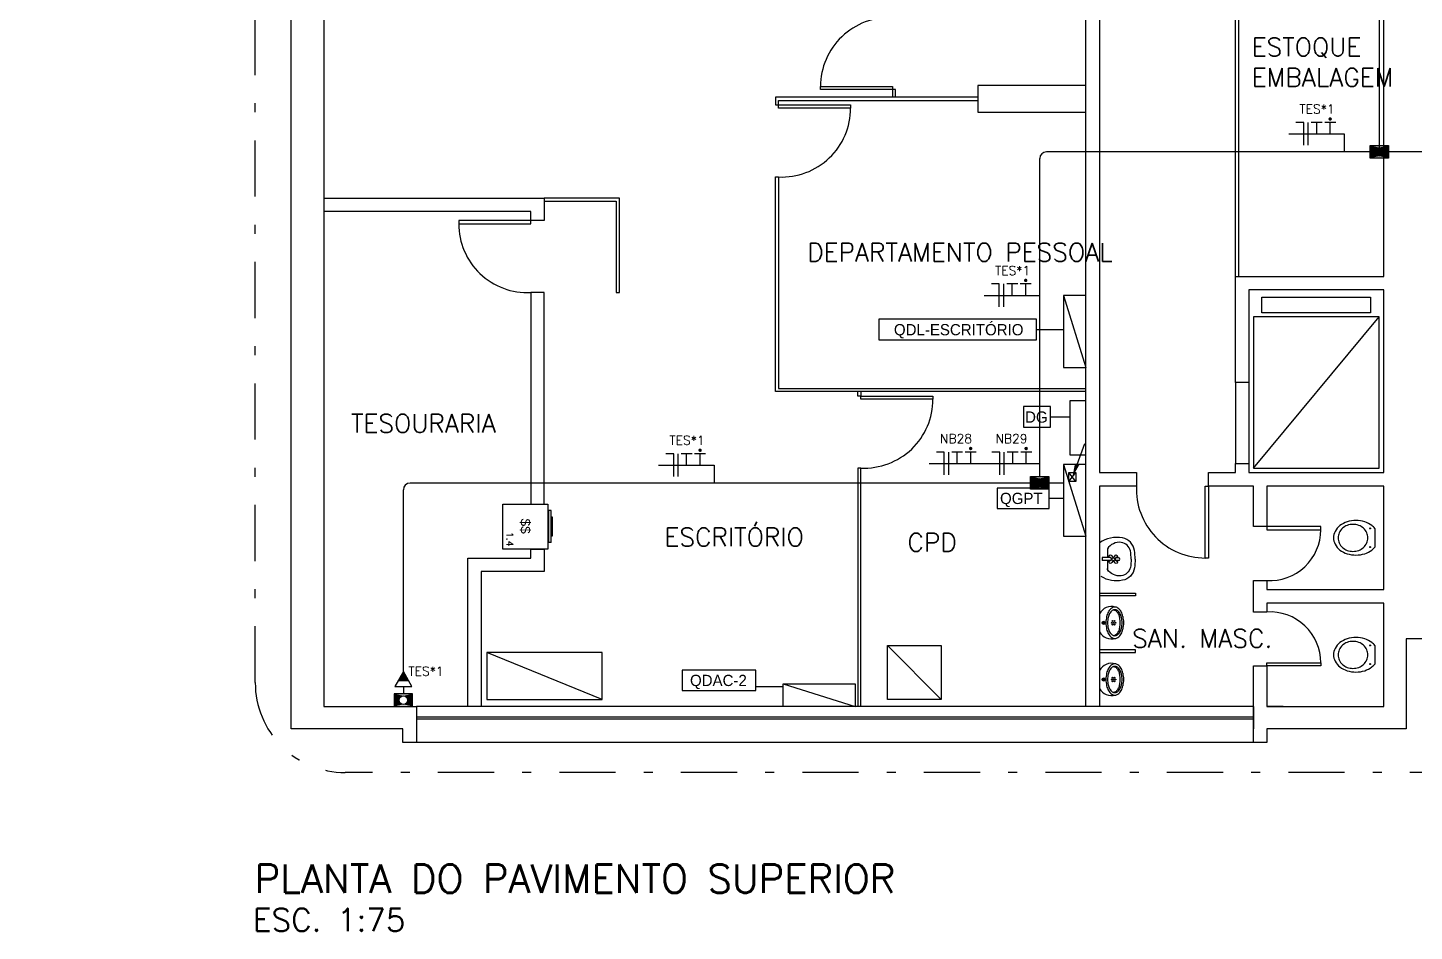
# Model space of a CAD drawing. Header units: metres. Extents: x -367 to 368, y -238 to 223.
# Drawn here: x 341.08 to 356.49, y 174.7 to 184.74 of the extents above; entities that cross this region are included whole.
import ezdxf
from ezdxf.enums import TextEntityAlignment as Align

# ---------------------------------------------------------------- set-up
doc = ezdxf.new("R2010")
doc.units = ezdxf.units.M
doc.linetypes.add('BUR_BASE_R00$0$LA_BUR_CORTECC_R00$0$DASHDOT2', pattern=[0.5, 0.25, -0.125, 0, -0.125])
doc.linetypes.add('DIVIDE', pattern=[31.75, 12.7, -6.35, 0, -6.35, 0, -6.35])
for name, color, linetype in [('ELE-ELÉTRICA', 160, 'Continuous'), ('ELE-INDICAÇÕES', 10, 'Continuous'), ('ELE-INSTALAÇÕES', 160, 'Continuous'), ('ELE-TOMADAS', 10, 'Continuous'), ('ELE-VARIADOS', 10, 'Continuous'), ('ELETRICA', 160, 'Continuous'), ('LA_BAU_BASES GERAIS_R00$0$ARQ-MOB', 8, 'Continuous'), ('LA_BAU_BASES GERAIS_R00$0$ARQ-TXT', 7, 'Continuous'), ('LA_BAU_BASES GERAIS_R00$0$base', 253, 'Continuous'), ('LA_BAU_BASES GERAIS_R00$0$QUADROS', 7, 'Continuous'), ('Texto', 20, 'Continuous')]:
    doc.layers.add(name, color=color, linetype=linetype)
doc.styles.add('LA_BAU_BASES GERAIS_R00$0$Arial', font='arial.ttf')
doc.styles.add('LA_BAU_BASES GERAIS_R00$0$LA_BAU_LAYOUT SUPERIOR_R01$0$Arial', font='arial.ttf')
doc.styles.add('LA_BAU_BASES GERAIS_R00$0$R40-75-RS', font='romans.shx', dxfattribs={"height": 0.075})
doc.styles.add('LA_BAU_BASES GERAIS_R00$0$R60-125-RS', font='romans.shx', dxfattribs={"height": 0.19})
doc.styles.add('LA_BAU_BASES GERAIS_R00$0$R80-100-RS', font='romans.shx', dxfattribs={"height": 0.203})
doc.styles.add('LA_BAU_BASES GERAIS_R00$0$Standard', font='txt')
doc.styles.get("Standard").update_dxf_attribs({"font": 'romans.shx'})

# ---------------------------------------------------------------- blocks, each defined once
blk = doc.blocks.new('*U62')
at = {"layer": 'LA_BAU_BASES GERAIS_R00$0$ARQ-MOB'}
for p, q in [((-0.178, 0.537), (-0.178, 0.511)), ((0.178, 0.537), (-0.178, 0.537)), ((0.178, 0.511), (-0.178, 0.511)), ((-0.106, 0.537), (-0.106, 0.55)), ((-0.106, 0.55), (0.109, 0.55)), ((-0.106, 0.5), (-0.106, 0.511)), ((0.109, 0.55), (0.109, 0.537)), ((0.109, 0.511), (0.109, 0.5)), ((0.178, 0.537), (0.178, 0.511))]:
    blk.add_line(p, q, dxfattribs=at)
blk.add_lwpolyline([(-0.25, 0.5), (0.25, 0.5), (0.25, 0), (-0.25, 0)], close=True, dxfattribs=at)
at = {"layer": 'LA_BAU_BASES GERAIS_R00$0$ARQ-MOB', "style": 'LA_BAU_BASES GERAIS_R00$0$Arial', "text_generation_flag": 6, "width": 1}
blk.add_text('$$', height=0.1089, rotation=180.0024, dxfattribs=at).set_placement((-0.004, 0.252), align=Align.MIDDLE)
at = {"layer": 'LA_BAU_BASES GERAIS_R00$0$ARQ-TXT', "color": 8, "style": 'LA_BAU_BASES GERAIS_R00$0$R40-75-RS'}
blk.add_text('1.4', height=0.075, rotation=360, dxfattribs=at).set_placement((0.06, 0.042))
blk = doc.blocks.new('LA_BAU_BASES GERAIS_R00$0$LA_BAU_ALVENARIA SUPERIOR_R01')
at = {"layer": 'LA_BAU_BASES GERAIS_R00$0$base', "linetype": 'Continuous'}
for p, q in [((254.7, 179.85), (256.1, 181.53)), ((254.5, 180.8), (254.5, 179.9)), ((254.65, 180.8), (254.65, 179.9)), ((254.301, 179.65), (254.201, 179.65)), ((247.464, 177.279), (246.184, 177.799)), ((250.633, 177.879), (251.233, 177.279)), ((254.7, 177.2), (245.4, 177.2)), ((254.7, 177.2), (254.7, 176.95)), ((255.03, 177.2), (254.85, 177.2)), ((254.7, 177.08), (245.4, 177.08)), ((254.7, 177.06), (245.4, 177.06)), ((254.7, 176.8), (245.4, 176.8))]:
    blk.add_line(p, q, dxfattribs=at)
at = {"layer": 'LA_BAU_BASES GERAIS_R00$0$base'}
for p, q in [((256.05, 179.179), (256.05, 178.971)), ((256.05, 179.179), (256.05, 178.971)), ((253.021, 178.854), (253.021, 178.822)), ((253.021, 178.854), (253.021, 178.822)), ((253.113, 178.854), (253.022, 178.854)), ((253.113, 178.854), (253.022, 178.854)), ((253.113, 178.822), (253.022, 178.822)), ((253.113, 178.822), (253.022, 178.822)), ((253.201, 178.822), (253.174, 178.822)), ((253.201, 178.822), (253.174, 178.822)), ((253.201, 178.852), (253.176, 178.852)), ((253.201, 178.852), (253.176, 178.852)), ((256.05, 177.879), (256.05, 177.671)), ((256.05, 177.879), (256.05, 177.671))]:
    blk.add_line(p, q, dxfattribs=at)
at = {"layer": 'LA_BAU_BASES GERAIS_R00$0$base', "linetype": 'Continuous'}
for points in [[(235.15, 200.25), (245.022, 200.25), (245.022, 199.86), (244.872, 199.86), (244.872, 200.03), (244.37, 200.03), (244.37, 199.08), (244.872, 199.08), (244.872, 199.259), (245.022, 199.259), (245.022, 198.93), (244.37, 198.93), (244.37, 189.185), (248.37, 189.185), (248.37, 189.035), (244.37, 189.035), (244.37, 177.2), (245.4, 177.2), (245.4, 176.8), (245.25, 176.8), (245.25, 176.95), (244.01, 176.95), (244.01, 200), (227.321, 200)], [(257.509, 177.95), (256.4, 177.95), (256.4, 176.95), (254.85, 176.95), (254.85, 176.8), (254.7, 176.8), (254.7, 177.65), (254.85, 177.65), (254.85, 177.2), (256.15, 177.2), (256.15, 178.35), (254.85, 178.35), (254.85, 178.25), (254.7, 178.25), (254.7, 178.6), (254.85, 178.6), (254.85, 178.5), (256.15, 178.5), (256.15, 179.65), (254.85, 179.65), (254.85, 179.2), (254.7, 179.2), (254.7, 179.65), (254.201, 179.65), (254.201, 179.8), (254.5, 179.8), (254.5, 179.9), (254.65, 179.9), (254.65, 179.8), (256.15, 179.8), (256.15, 181.83), (254.65, 181.83), (254.65, 180.8), (254.5, 180.8), (254.5, 181.98), (256.15, 181.98), (256.15, 192.2)], [(254.5, 181.98), (254.5, 186.595), (254.535, 186.595), (254.535, 181.98)], [(244.37, 182.85), (246.82, 182.85), (246.82, 182.6), (246.67, 182.6), (246.67, 182.7), (244.37, 182.7)], [(250.34, 177.2), (250.34, 179.85), (250.305, 179.85), (250.305, 177.2)], [(252.99, 178.46), (253.39, 178.46), (253.39, 178.43), (252.99, 178.43)], [(250.633, 177.879), (251.233, 177.879), (251.233, 177.279), (250.633, 177.279), (250.633, 177.879)], [(252.99, 177.8), (253.39, 177.8), (253.39, 177.83), (252.99, 177.83)]]:
    blk.add_lwpolyline(points, dxfattribs=at)
for points in [[(252.84, 177.2), (252.84, 189.035), (252.74, 189.035), (252.74, 189.185), (252.99, 189.185), (252.99, 179.8), (253.401, 179.8), (253.401, 179.65), (252.99, 179.65), (252.99, 177.2)], [(249.89, 184.09), (250.69, 184.09), (250.69, 184.055), (249.89, 184.055)], [(252.84, 183.803), (252.84, 184.103), (251.64, 184.103), (251.64, 183.803)], [(250.225, 183.85), (249.425, 183.85), (249.425, 183.885), (250.225, 183.885)], [(245.87, 182.565), (246.67, 182.565), (246.67, 182.6), (245.87, 182.6)], [(246.82, 179.45), (246.82, 181.8), (246.67, 181.8), (246.67, 179.45)], [(254.796, 181.576), (254.796, 181.749), (256.002, 181.749), (256.002, 181.576)], [(254.7, 179.85), (256.1, 179.85), (256.1, 181.53), (254.7, 181.53)], [(251.14, 180.615), (250.34, 180.615), (250.34, 180.65), (251.14, 180.65)], [(254.166, 178.85), (254.166, 179.65), (254.201, 179.65), (254.201, 178.85)], [(254.85, 179.165), (255.45, 179.165), (255.45, 179.2), (254.85, 179.2)], [(245.97, 177.2), (245.97, 178.85), (246.67, 178.85), (246.67, 178.95), (246.82, 178.95), (246.82, 178.7), (246.12, 178.7), (246.12, 177.2)], [(247.464, 177.799), (246.184, 177.799), (246.184, 177.279), (247.464, 177.279)], [(254.85, 177.685), (255.45, 177.685), (255.45, 177.65), (254.85, 177.65)]]:
    blk.add_lwpolyline(points, close=True, dxfattribs=at)
at = {"layer": 'LA_BAU_BASES GERAIS_R00$0$base', "linetype": 'Continuous', "ltscale": 0.5}
for points in [[(251.64, 183.97), (249.39, 183.97), (249.39, 183.885), (249.425, 183.885), (249.425, 183.935), (251.64, 183.935)], [(250.725, 183.97), (250.725, 184.055), (250.69, 184.055), (250.69, 183.97)], [(252.84, 180.7), (249.39, 180.7), (249.39, 183.085), (249.425, 183.085), (249.425, 180.735), (252.84, 180.735)], [(246.82, 182.815), (247.62, 182.815), (247.62, 181.8), (247.655, 181.8), (247.655, 182.85), (246.82, 182.85)], [(250.34, 180.7), (250.34, 180.65), (250.305, 180.65), (250.305, 180.7)]]:
    blk.add_lwpolyline(points, dxfattribs=at)
at = {"layer": 'LA_BAU_BASES GERAIS_R00$0$base'}
for points in [[(256.05, 179.179, 0.056705), (256.017, 179.211, 0.087077), (255.938, 179.252, 0.07734), (255.84, 179.268, 0.07734), (255.742, 179.252, 0.087077), (255.663, 179.211, 0.105661), (255.608, 179.146, 0.124014), (255.59, 179.075, 0.124014), (255.608, 179.004, 0.105661), (255.663, 178.939, 0.087077), (255.742, 178.898, 0.07734), (255.84, 178.883)], [(256.05, 179.179, 0.056705), (256.017, 179.211, 0.087077), (255.938, 179.252, 0.07734), (255.84, 179.268, 0.07734), (255.742, 179.252, 0.087077), (255.663, 179.211, 0.105661), (255.608, 179.146, 0.124014), (255.59, 179.075, 0.124014), (255.608, 179.004, 0.105661), (255.663, 178.939, 0.087077), (255.742, 178.898, 0.07734), (255.84, 178.883)], [(253.387, 178.837, 0.034357), (253.379, 178.934, 0.320642), (253.245, 179.073, 0.205325), (252.99, 179.018)], [(253.343, 178.837, 0.034703), (253.335, 178.929, 0.286734), (253.232, 179.024, 0.276978), (253.078, 178.952), (253.078, 178.952)], [(255.84, 178.883, 0.07734), (255.938, 178.898, 0.087077), (256.017, 178.939, 0.056705), (256.05, 178.971)], [(255.84, 178.883, 0.07734), (255.938, 178.898, 0.087077), (256.017, 178.939, 0.056705), (256.05, 178.971)], [(253.387, 178.837, -0.034357), (253.379, 178.74, -0.320642), (253.245, 178.602, -0.186568), (253.01, 178.643)], [(253.387, 178.837, -0.034357), (253.379, 178.74, -0.320642), (253.245, 178.602, -0.186568), (253.01, 178.643)], [(253.343, 178.837, -0.034703), (253.335, 178.746, -0.286734), (253.232, 178.651, -0.276978), (253.078, 178.723), (253.078, 178.732)], [(256.05, 177.879, 0.056705), (256.017, 177.911, 0.087077), (255.938, 177.952, 0.07734), (255.84, 177.968, 0.07734), (255.742, 177.952, 0.087077), (255.663, 177.911, 0.105661), (255.608, 177.846, 0.124014), (255.59, 177.775, 0.124014), (255.608, 177.704, 0.105661), (255.663, 177.639, 0.087077), (255.742, 177.598, 0.07734), (255.84, 177.583)], [(256.05, 177.879, 0.056705), (256.017, 177.911, 0.087077), (255.938, 177.952, 0.07734), (255.84, 177.968, 0.07734), (255.742, 177.952, 0.087077), (255.663, 177.911, 0.105661), (255.608, 177.846, 0.124014), (255.59, 177.775, 0.124014), (255.608, 177.704, 0.105661), (255.663, 177.639, 0.087077), (255.742, 177.598, 0.07734), (255.84, 177.583)], [(255.84, 177.583, 0.07734), (255.938, 177.598, 0.087077), (256.017, 177.639, 0.056705), (256.05, 177.671)], [(255.84, 177.583, 0.07734), (255.938, 177.598, 0.087077), (256.017, 177.639, 0.056705), (256.05, 177.671)]]:
    blk.add_lwpolyline(points, format="xyb", dxfattribs=at)
for points in [[(255.807, 179.224, 0.090278), (255.743, 179.212, 0.094701), (255.69, 179.18, 0.101711), (255.654, 179.13, 0.107291), (255.642, 179.074, 0.107291), (255.654, 179.017, 0.101711), (255.69, 178.968, 0.094701), (255.743, 178.935, 0.090278), (255.807, 178.924, 0.090278), (255.871, 178.935, 0.094701), (255.924, 178.968, 0.101711), (255.96, 179.017, 0.107291), (255.972, 179.074, 0.107291), (255.96, 179.13, 0.101711), (255.924, 179.18, 0.094701), (255.871, 179.212, 0.090278)], [(255.807, 179.224, 0.090278), (255.743, 179.212, 0.094701), (255.69, 179.18, 0.101711), (255.654, 179.13, 0.107291), (255.642, 179.074, 0.107291), (255.654, 179.017, 0.101711), (255.69, 178.968, 0.094701), (255.743, 178.935, 0.090278), (255.807, 178.924, 0.090278), (255.871, 178.935, 0.094701), (255.924, 178.968, 0.101711), (255.96, 179.017, 0.107291), (255.972, 179.074, 0.107291), (255.96, 179.13, 0.101711), (255.924, 179.18, 0.094701), (255.871, 179.212, 0.090278)], [(253.161, 178.872, -1.821489), (253.179, 178.854, 0.241819), (253.161, 178.837, 0.241819), (253.179, 178.82, -1.821489), (253.16, 178.802, 0.241819), (253.144, 178.82, 0.241819), (253.127, 178.802, -1.821489), (253.109, 178.821, 0.241819), (253.127, 178.837, 0.241819), (253.109, 178.854, -1.821489), (253.128, 178.873, 0.241819), (253.144, 178.855, 0.241819)], [(255.807, 177.924, 0.090278), (255.743, 177.912, 0.094701), (255.69, 177.88, 0.101711), (255.654, 177.83, 0.107291), (255.642, 177.774, 0.107291), (255.654, 177.717, 0.101711), (255.69, 177.668, 0.094701), (255.743, 177.635, 0.090278), (255.807, 177.624, 0.090278), (255.871, 177.635, 0.094701), (255.924, 177.668, 0.101711), (255.96, 177.717, 0.107291), (255.972, 177.774, 0.107291), (255.96, 177.83, 0.101711), (255.924, 177.88, 0.094701), (255.871, 177.912, 0.090278)], [(255.807, 177.924, 0.090278), (255.743, 177.912, 0.094701), (255.69, 177.88, 0.101711), (255.654, 177.83, 0.107291), (255.642, 177.774, 0.107291), (255.654, 177.717, 0.101711), (255.69, 177.668, 0.094701), (255.743, 177.635, 0.090278), (255.807, 177.624, 0.090278), (255.871, 177.635, 0.094701), (255.924, 177.668, 0.101711), (255.96, 177.717, 0.107291), (255.972, 177.774, 0.107291), (255.96, 177.83, 0.101711), (255.924, 177.88, 0.094701), (255.871, 177.912, 0.090278)]]:
    blk.add_lwpolyline(points, format="xyb", close=True, dxfattribs=at)
for points in [[(253.078, 178.952), (253.078, 178.854)], [(253.078, 178.922), (253.078, 178.854)], [(253.078, 178.822), (253.078, 178.723)]]:
    blk.add_lwpolyline(points, dxfattribs=at)
for centre, radius in [((255.998, 179.179), 0.00561), ((255.998, 179.179), 0.00561), ((255.998, 178.971), 0.00561), ((255.998, 178.971), 0.00561), ((253.144, 178.837), 0.0167), ((253.144, 178.837), 0.0167), ((255.998, 177.879), 0.00561), ((255.998, 177.879), 0.00561), ((255.998, 177.671), 0.00561), ((255.998, 177.671), 0.00561)]:
    blk.add_circle(centre, radius, dxfattribs=at)
at = {"layer": 'LA_BAU_BASES GERAIS_R00$0$base', "linetype": 'Continuous'}
for centre, radius in [((253.037, 178.13), 0.0176), ((253.037, 178.13), 0.00844), ((253.126, 178.13), 0.0051), ((253.136, 178.15), 0.0051), ((253.136, 178.11), 0.0051), ((253.147, 178.13), 0.0051), ((253.157, 178.15), 0.0051), ((253.157, 178.11), 0.0051), ((253.168, 178.13), 0.0051), ((253.037, 177.5), 0.0176), ((253.037, 177.5), 0.00844), ((253.126, 177.5), 0.0051), ((253.136, 177.52), 0.0051), ((253.147, 177.5), 0.0051), ((253.157, 177.52), 0.0051), ((253.168, 177.5), 0.0051), ((253.136, 177.48), 0.0051), ((253.157, 177.48), 0.0051)]:
    blk.add_circle(centre, radius, dxfattribs=at)
for centre, radius, start, end in [((250.656, 184.09), 0.766, 87.4377, 180), ((249.459, 183.85), 0.766, 267.4377, 0), ((246.636, 182.565), 0.766, 180, 272.5623), ((250.374, 180.615), 0.766, 267.4377, 0), ((254.166, 179.616), 0.766, 177.4377, 270), ((254.884, 179.165), 0.566, 266.5584, 0), ((253.125, 178.157), 0.154, 74.0931, 151.2021), ((253.201, 178.191), 0.127, 125.9666, 150.2816), ((253.196, 178.182), 0.105, 126.8051, 151.0316), ((253.161, 178.246), 0.059, 90, 125.9666), ((253.161, 178.229), 0.0465, 90, 126.8051), ((253.145, 178.121), 0.15, 90.4408, 91.2648), ((253.145, 178.121), 0.15, 90.4408, 91.2648), ((253.144, 178.225), 0.0466, 67.2794, 90.417), ((253.161, 178.246), 0.059, 54.0334, 90), ((253.161, 178.229), 0.0465, 53.1949, 90), ((253.104, 178.145), 0.136, 55.2434, 64.7366), ((253.126, 178.182), 0.105, 28.9684, 53.1949), ((253.121, 178.191), 0.127, 29.7184, 54.0334), ((253.366, 178.13), 0.304, 166.6973, 180), ((253.366, 178.13), 0.304, 180, 193.3027), ((253.264, 178.154), 0.2, 150.2816, 166.6973), ((253.342, 178.13), 0.262, 167.0851, 180), ((253.342, 178.13), 0.262, 180, 192.9149), ((253.252, 178.151), 0.17, 151.0316, 167.0851), ((253.114, 178.186), 0.0977, 23.6965, 46.6573), ((253.037, 178.152), 0.182, 10.3037, 23.6965), ((252.914, 178.129), 0.307, 0.1895, 10.3037), ((252.914, 178.131), 0.307, 349.6963, 359.8105), ((253.069, 178.151), 0.17, 12.9149, 28.9684), ((253.057, 178.154), 0.2, 13.3027, 29.7184), ((252.98, 178.13), 0.262, 360, 12.9149), ((252.98, 178.13), 0.262, 347.0851, 0), ((252.956, 178.13), 0.304, 360, 13.3027), ((252.956, 178.13), 0.304, 346.6973, 0), ((254.884, 177.685), 0.566, 360, 93.4416), ((253.125, 178.104), 0.154, 208.7979, 285.9069), ((253.264, 178.106), 0.2, 193.3027, 209.7184), ((253.252, 178.11), 0.17, 192.9149, 208.9684), ((253.201, 178.07), 0.127, 209.7184, 234.0334), ((253.196, 178.079), 0.105, 208.9684, 233.1949), ((253.161, 178.015), 0.059, 234.0334, 270), ((253.161, 178.032), 0.0465, 233.1949, 270), ((253.145, 178.14), 0.15, 268.7352, 269.5592), ((253.145, 178.14), 0.15, 268.7352, 269.5592), ((253.144, 178.036), 0.0466, 269.583, 292.7206), ((253.161, 178.032), 0.0465, 270, 306.8051), ((253.161, 178.015), 0.059, 270, 305.9666), ((253.104, 178.116), 0.136, 295.2634, 304.7566), ((253.114, 178.075), 0.0977, 313.3427, 336.3035), ((253.126, 178.079), 0.105, 306.8051, 331.0316), ((253.121, 178.07), 0.127, 305.9666, 330.2816), ((253.037, 178.109), 0.182, 336.3035, 349.6963), ((253.069, 178.11), 0.17, 331.0316, 347.0851), ((253.057, 178.106), 0.2, 330.2816, 346.6973), ((253.125, 177.526), 0.154, 74.0931, 151.2021), ((253.201, 177.56), 0.127, 125.9666, 150.2816), ((253.161, 177.615), 0.059, 90, 125.9666), ((253.161, 177.599), 0.0465, 90, 126.8051), ((253.161, 177.615), 0.059, 54.0334, 90), ((253.161, 177.599), 0.0465, 53.1949, 90), ((253.121, 177.56), 0.127, 29.7184, 54.0334), ((253.366, 177.5), 0.304, 166.6973, 180), ((253.366, 177.5), 0.304, 180, 193.3027), ((253.264, 177.524), 0.2, 150.2816, 166.6973), ((253.342, 177.5), 0.262, 167.0851, 180), ((253.342, 177.5), 0.262, 180, 192.9149), ((253.252, 177.521), 0.17, 151.0316, 167.0851), ((253.196, 177.552), 0.105, 126.8051, 151.0316), ((253.145, 177.491), 0.15, 90.4408, 91.2648), ((253.145, 177.491), 0.15, 90.4408, 91.2648), ((253.144, 177.594), 0.0466, 67.2794, 90.417), ((253.104, 177.515), 0.136, 55.2434, 64.7366), ((253.114, 177.555), 0.0977, 23.6965, 46.6573), ((253.126, 177.552), 0.105, 28.9684, 53.1949), ((253.037, 177.521), 0.182, 10.3037, 23.6965), ((252.914, 177.499), 0.307, 0.1895, 10.3037), ((252.914, 177.501), 0.307, 349.6963, 359.8105), ((253.069, 177.521), 0.17, 12.9149, 28.9684), ((253.057, 177.524), 0.2, 13.3027, 29.7184), ((252.98, 177.5), 0.262, 360, 12.9149), ((252.98, 177.5), 0.262, 347.0851, 0), ((252.956, 177.5), 0.304, 360, 13.3027), ((252.956, 177.5), 0.304, 346.6973, 0), ((253.125, 177.474), 0.154, 208.7979, 285.9069), ((253.264, 177.476), 0.2, 193.3027, 209.7184), ((253.252, 177.479), 0.17, 192.9149, 208.9684), ((253.201, 177.44), 0.127, 209.7184, 234.0334), ((253.196, 177.448), 0.105, 208.9684, 233.1949), ((253.161, 177.385), 0.059, 234.0334, 270), ((253.161, 177.401), 0.0465, 233.1949, 270), ((253.145, 177.509), 0.15, 268.7352, 269.5592), ((253.145, 177.509), 0.15, 268.7352, 269.5592), ((253.144, 177.406), 0.0466, 269.583, 292.7206), ((253.161, 177.401), 0.0465, 270, 306.8051), ((253.161, 177.385), 0.059, 270, 305.9666), ((253.104, 177.485), 0.136, 295.2634, 304.7566), ((253.114, 177.445), 0.0977, 313.3427, 336.3035), ((253.126, 177.448), 0.105, 306.8051, 331.0316), ((253.121, 177.44), 0.127, 305.9666, 330.2816), ((253.037, 177.479), 0.182, 336.3035, 349.6963), ((253.069, 177.479), 0.17, 331.0316, 347.0851), ((253.057, 177.476), 0.2, 330.2816, 346.6973)]:
    blk.add_arc(centre, radius, start, end, dxfattribs=at)
at = {"layer": 'LA_BAU_BASES GERAIS_R00$0$base'}
blk.add_arc((253.201, 178.837), 0.015, 270, 90, dxfattribs=at)
blk = doc.blocks.new('LA_BAU_BASES GERAIS_R00$0$LA_BAU_LAYOUT SUPERIOR_R01')
at = {"layer": 'LA_BAU_BASES GERAIS_R00$0$base'}
for p, q in [((246.87, 179.022), (246.87, 179.378)), ((246.896, 179.378), (246.87, 179.378)), ((246.896, 179.022), (246.896, 179.378)), ((246.859, 179.306), (246.87, 179.306)), ((246.896, 179.306), (246.909, 179.306)), ((246.909, 179.306), (246.909, 179.091)), ((246.87, 179.091), (246.859, 179.091)), ((246.909, 179.091), (246.896, 179.091)), ((246.896, 179.022), (246.87, 179.022))]:
    blk.add_line(p, q, dxfattribs=at)
blk.add_lwpolyline([(246.859, 179.45), (246.859, 178.95), (246.359, 178.95), (246.359, 179.45)], close=True, dxfattribs=at)
at = {"layer": 'LA_BAU_BASES GERAIS_R00$0$base', "style": 'LA_BAU_BASES GERAIS_R00$0$LA_BAU_LAYOUT SUPERIOR_R01$0$Arial', "text_generation_flag": 6, "width": 1}
blk.add_text('$$', height=0.1089, rotation=90.0024, dxfattribs=at).set_placement((246.611, 179.204), align=Align.MIDDLE)
blk = doc.blocks.new('LA_BAU_BASES GERAIS_R00')
at = {"layer": 'LA_BAU_BASES GERAIS_R00$0$QUADROS', "color": 7}
for p, q in [((352.59, 181.766), (352.84, 180.966)), ((352.289, 181.389), (352.59, 181.389)), ((352.447, 180.418), (352.66, 180.418)), ((352.59, 179.891), (352.84, 179.091)), ((352.43, 179.514), (352.59, 179.514)), ((349.173, 177.422), (349.474, 177.422)), ((349.474, 177.45), (350.274, 177.2))]:
    blk.add_line(p, q, dxfattribs=at)
for points in [[(352.84, 181.766), (352.59, 181.766), (352.59, 180.966), (352.84, 180.966)], [(352.84, 181.766), (352.59, 181.766), (352.59, 180.966), (352.84, 180.966)], [(352.289, 181.503), (350.538, 181.503), (350.538, 181.274), (352.289, 181.274)], [(352.84, 180.596), (352.66, 180.596), (352.66, 179.996), (352.84, 179.996)], [(352.84, 180.596), (352.66, 180.596), (352.66, 179.996), (352.84, 179.996)], [(352.447, 180.532), (352.145, 180.532), (352.145, 180.304), (352.447, 180.304)], [(352.84, 179.891), (352.59, 179.891), (352.59, 179.091), (352.84, 179.091)], [(352.84, 179.891), (352.59, 179.891), (352.59, 179.091), (352.84, 179.091)], [(352.43, 179.628), (351.852, 179.628), (351.852, 179.399), (352.43, 179.399)]]:
    blk.add_lwpolyline(points, close=True, dxfattribs=at)
at = {"layer": 'LA_BAU_BASES GERAIS_R00$0$QUADROS', "color": 7, "elevation": 0}
for points in [[(349.173, 177.605), (348.353, 177.605), (348.353, 177.376), (349.173, 177.376)], [(349.474, 177.2), (349.474, 177.45), (350.274, 177.45), (350.274, 177.2)], [(349.474, 177.2), (349.474, 177.45), (350.274, 177.45), (350.274, 177.2)]]:
    blk.add_lwpolyline(points, close=True, dxfattribs=at)
at = {"layer": 'LA_BAU_BASES GERAIS_R00$0$QUADROS', "color": 7}
for points in [[(352.59, 181.766), (352.84, 181.766), (352.84, 180.966), (352.59, 181.766)], [(352.59, 179.891), (352.84, 179.891), (352.84, 179.091), (352.59, 179.891)], [(349.474, 177.45), (349.474, 177.2), (350.274, 177.2), (349.474, 177.45)]]:
    blk.add_solid(points, dxfattribs=at)
at = {"layer": 'LA_BAU_BASES GERAIS_R00$0$base'}
for name in ['LA_BAU_BASES GERAIS_R00$0$LA_BAU_ALVENARIA SUPERIOR_R01', 'LA_BAU_BASES GERAIS_R00$0$LA_BAU_LAYOUT SUPERIOR_R01', 'LA_BAU_BASES GERAIS_R00$0$LA_BAU_LAYOUT SUPERIOR_R01']:
    blk.add_blockref(name, (100, 0), dxfattribs=at)
at = {"layer": 'LA_BAU_BASES GERAIS_R00$0$base', "rotation": 270}
blk.add_blockref('*U62', (346.359, 179.2), dxfattribs=at)
at = {"layer": 'LA_BAU_BASES GERAIS_R00$0$base', "char_height": 0.203, "attachment_point": 1, "style": 'LA_BAU_BASES GERAIS_R00$0$R80-100-RS'}
for s, insert, width in [('ESTOQUE EMBALAGEM ', (354.682, 184.631), 2.72926), ('DEPARTAMENTO PESSOAL', (349.743, 182.35), 3.72352), ('TESOURARIA', (344.673, 180.447), 3.72352), ('ESCRITÓRIO', (348.157, 179.184), 3.72352), ('CPD', (350.857, 179.126), 3.72352), ('SAN. MASC.', (353.353, 178.058), 3.28439)]:
    blk.add_mtext(s, dxfattribs=dict(at, insert=insert, width=width))
at = {"layer": 'LA_BAU_BASES GERAIS_R00$0$base', "style": 'LA_BAU_BASES GERAIS_R00$0$R60-125-RS'}
for p in [(242.782, 218.919), (358.637, 192.964)]:
    blk.add_attdef('S', text='', height=0.19, rotation=90, dxfattribs=at).set_placement(p, align=Align.MIDDLE_CENTER)
at = {"layer": 'LA_BAU_BASES GERAIS_R00$0$base', "style": 'LA_BAU_BASES GERAIS_R00$0$R80-100-RS'}
blk.add_attdef('ACESSO', text='', height=0.203, dxfattribs=at).set_placement((365.922, 191.987), align=Align.TOP_CENTER)
at = {"layer": 'LA_BAU_BASES GERAIS_R00$0$base', "style": 'LA_BAU_BASES GERAIS_R00$0$R60-125-RS'}
blk.add_attdef('S', text='', height=0.19, dxfattribs=at).set_placement((266.114, 180.913), align=Align.MIDDLE_CENTER)
at = {"layer": 'LA_BAU_BASES GERAIS_R00$0$QUADROS', "color": 20, "style": 'LA_BAU_BASES GERAIS_R00$0$Standard'}
for s, p in [('QDL-ESCRITÓRIO', (351.426, 181.325)), ('DG', (352.289, 180.354)), ('QGPT', (352.122, 179.45)), ('QDAC-2', (348.756, 177.427, 0))]:
    blk.add_text(s, height=0.125, dxfattribs=at).set_placement(p, align=Align.CENTER)
blk = doc.blocks.new('*U2')
at = {"linetype": 'Continuous'}
for points in [[(-46.311, -157.702), (-46.182, -157.731), (-46.052, -157.702)], [(-46.311, -157.702), (-46.192, -157.732), (-46.182, -157.731)], [(-46.311, -157.702), (-46.202, -157.735), (-46.192, -157.732)], [(-46.311, -157.702), (-46.212, -157.739), (-46.202, -157.735)], [(-46.311, -157.702), (-46.221, -157.745), (-46.212, -157.739)], [(-46.311, -157.702), (-46.228, -157.753), (-46.221, -157.745)], [(-46.311, -157.702), (-46.234, -157.761), (-46.228, -157.753)], [(-46.311, -157.702), (-46.311, -157.881), (-46.234, -157.761)], [(-46.052, -157.702), (-46.182, -157.731), (-46.171, -157.732)], [(-46.052, -157.702), (-46.171, -157.732), (-46.161, -157.735)], [(-46.052, -157.702), (-46.161, -157.735), (-46.151, -157.739)], [(-46.052, -157.702), (-46.151, -157.739), (-46.143, -157.745)], [(-46.052, -157.702), (-46.143, -157.745), (-46.135, -157.753)], [(-46.052, -157.702), (-46.135, -157.753), (-46.129, -157.761)], [(-46.052, -157.702), (-46.129, -157.761), (-46.052, -157.881)], [(-46.234, -157.761), (-46.311, -157.881), (-46.239, -157.771)], [(-46.239, -157.771), (-46.311, -157.881), (-46.241, -157.781)], [(-46.241, -157.781), (-46.311, -157.881), (-46.242, -157.792)], [(-46.242, -157.792), (-46.311, -157.881), (-46.241, -157.802)], [(-46.241, -157.802), (-46.311, -157.881), (-46.239, -157.812)], [(-46.239, -157.812), (-46.311, -157.881), (-46.234, -157.822)], [(-46.234, -157.822), (-46.311, -157.881), (-46.228, -157.831)], [(-46.228, -157.831), (-46.311, -157.881), (-46.221, -157.838)], [(-46.221, -157.838), (-46.311, -157.881), (-46.212, -157.844)], [(-46.212, -157.844), (-46.311, -157.881), (-46.202, -157.849)], [(-46.202, -157.849), (-46.311, -157.881), (-46.192, -157.851)], [(-46.192, -157.851), (-46.311, -157.881), (-46.182, -157.852)], [(-46.182, -157.852), (-46.311, -157.881), (-46.052, -157.881)], [(-46.171, -157.851), (-46.182, -157.852), (-46.052, -157.881)], [(-46.161, -157.849), (-46.171, -157.851), (-46.052, -157.881)], [(-46.151, -157.844), (-46.161, -157.849), (-46.052, -157.881)], [(-46.143, -157.838), (-46.151, -157.844), (-46.052, -157.881)], [(-46.135, -157.831), (-46.143, -157.838), (-46.052, -157.881)], [(-46.129, -157.822), (-46.135, -157.831), (-46.052, -157.881)], [(-46.129, -157.761), (-46.125, -157.771), (-46.052, -157.881)], [(-46.125, -157.812), (-46.129, -157.822), (-46.052, -157.881)], [(-46.125, -157.771), (-46.122, -157.781), (-46.052, -157.881)], [(-46.122, -157.802), (-46.125, -157.812), (-46.052, -157.881)], [(-46.122, -157.781), (-46.121, -157.792), (-46.052, -157.881)], [(-46.121, -157.792), (-46.122, -157.802), (-46.052, -157.881)]]:
    blk.add_solid(points, dxfattribs=at)
blk = doc.blocks.new('CD')
blk.add_lwpolyline([(0.15, 0.108), (0, 0.108), (0, -0.108), (0.15, -0.108)], close=True)
blk.add_circle((0.075, 0), 0.0507)
at = {"linetype": 'Continuous', "xscale": 0.8367081843719656, "yscale": 0.8367081843719656, "zscale": 0.8367081843719656, "rotation": 270}
blk.add_blockref('*U2', (132.101, -38.641), dxfattribs=at)

msp = doc.modelspace()

# ---------------------------------------------------------------- hatches: boundary and pattern name
at = {"layer": 'ELE-VARIADOS', "linetype": 'Continuous'}
for points in [[(356.147, 183.364, 1), (356.052, 183.364, 1)], [(352.374, 179.687, 1), (352.279, 179.687, 1)]]:
    msp.add_hatch(color=256, dxfattribs=at).paths.add_polyline_path(points)

# ---------------------------------------------------------------- linework, layer by layer
at = {"layer": 'ELE-ELÉTRICA', "color": 3, "linetype": 'BUR_BASE_R00$0$LA_BUR_CORTECC_R00$0$DASHDOT2', "ltscale": 2.5}
msp.add_lwpolyline([(366.514, 176.466), (344.609, 176.466, -0.414214), (343.609, 177.466), (343.609, 199.634, -0.414214), (344.609, 200.634), (366.514, 200.634, -0.414214), (367.514, 199.634), (367.514, 177.466, -0.414214)], format="xyb", close=True, dxfattribs=at)
at = {"layer": 'ELE-INDICAÇÕES', "color": 20}
for p, q in [((355.26, 183.69), (355.174, 183.69)), ((355.26, 183.437), (355.26, 183.69)), ((355.31, 183.437), (355.31, 183.69)), ((355.465, 183.69), (355.343, 183.69)), ((355.615, 183.69), (355.493, 183.69)), ((355.554, 183.563), (355.554, 183.69)), ((351.877, 181.896), (351.791, 181.896)), ((351.877, 181.642), (351.877, 181.896)), ((351.927, 181.642), (351.927, 181.896)), ((352.082, 181.896), (351.96, 181.896)), ((352.232, 181.896), (352.11, 181.896)), ((352.171, 181.769), (352.171, 181.896)), ((348.259, 180.009), (348.173, 180.009)), ((348.259, 179.756), (348.259, 180.009)), ((348.309, 179.756), (348.309, 180.009)), ((348.464, 180.009), (348.342, 180.009)), ((348.614, 180.009), (348.492, 180.009)), ((348.553, 179.882), (348.553, 180.009)), ((351.265, 180.028), (351.179, 180.028)), ((351.265, 179.774), (351.265, 180.028)), ((351.315, 179.774), (351.315, 180.028)), ((351.47, 180.028), (351.348, 180.028)), ((351.62, 180.028), (351.498, 180.028)), ((351.559, 179.901), (351.559, 180.028)), ((351.882, 180.028), (351.796, 180.028)), ((351.882, 179.774), (351.882, 180.028)), ((351.931, 179.774), (351.931, 180.028)), ((352.087, 180.028), (351.965, 180.028)), ((352.237, 180.028), (352.115, 180.028)), ((352.176, 179.901), (352.176, 180.028))]:
    msp.add_line(p, q, dxfattribs=at)
at = {"layer": 'ELE-INDICAÇÕES', "color": 20, "linetype": 'Continuous'}
for p, q in [((355.404, 183.563), (355.404, 183.69)), ((352.021, 181.769), (352.021, 181.896)), ((348.403, 179.882), (348.403, 180.009)), ((351.409, 179.901), (351.409, 180.028)), ((352.026, 179.901), (352.026, 180.028))]:
    msp.add_line(p, q, dxfattribs=at)
at = {"layer": 'ELE-INDICAÇÕES', "color": 2}
for p, q in [((355.093, 183.563), (355.71, 183.563)), ((351.71, 181.769), (352.327, 181.769)), ((348.092, 179.882), (348.708, 179.882)), ((351.099, 179.901), (351.715, 179.901)), ((351.715, 179.901), (352.331, 179.901))]:
    msp.add_line(p, q, dxfattribs=at)
at = {"layer": 'ELE-INDICAÇÕES', "color": 4}
msp.add_line((352.742, 179.89), (352.829, 180.123), dxfattribs=at)
at = {"layer": 'ELE-INDICAÇÕES', "color": 20, "const_width": 0.0188}
for points in [[(355.544, 183.729, 1), (355.563, 183.729, 1)], [(352.161, 181.935, 1), (352.18, 181.935, 1)], [(348.543, 180.048, 1), (348.562, 180.048, 1)], [(351.55, 180.067, 1), (351.569, 180.067, 1)], [(352.166, 180.067, 1), (352.185, 180.067, 1)]]:
    msp.add_lwpolyline(points, format="xyb", close=True, dxfattribs=at)
at = {"layer": 'ELE-INDICAÇÕES', "color": 4}
msp.add_solid([(352.718, 179.899), (352.689, 179.75), (352.765, 179.882)], dxfattribs=at)
msp.add_solid([(352.718, 179.899), (352.689, 179.75), (352.765, 179.882)], dxfattribs=at)
at = {"layer": 'ELE-TOMADAS'}
for p, q in [((345.255, 177.588), (345.16, 177.423)), ((345.349, 177.423), (345.255, 177.588)), ((345.16, 177.423), (345.349, 177.423)), ((345.197, 177.488), (345.312, 177.488)), ((345.255, 177.423), (345.255, 177.341))]:
    msp.add_line(p, q, dxfattribs=at)
msp.add_solid([(345.255, 177.588), (345.197, 177.488), (345.312, 177.488)], dxfattribs=at)
at = {"layer": 'ELE-VARIADOS', "linetype": 'Continuous'}
for points in [[(355.998, 183.293), (355.998, 183.434), (356.201, 183.434), (356.201, 183.293)], [(352.225, 179.616), (352.225, 179.757), (352.428, 179.757), (352.428, 179.616)]]:
    msp.add_lwpolyline(points, close=True, dxfattribs=at)
for centre in [(356.1, 183.364), (352.327, 179.687)]:
    msp.add_circle(centre, 0.0476, dxfattribs=at)
at = {"layer": 'ELETRICA', "color": 160}
for p, q in [((356.1, 188.003), (356.1, 183.364)), ((361.711, 183.364), (352.402, 183.364)), ((352.327, 179.757), (352.327, 183.289)), ((352.59, 179.683), (345.33, 179.683)), ((345.255, 177.588), (345.255, 179.608))]:
    msp.add_line(p, q, dxfattribs=at)
at = {"layer": 'ELETRICA', "color": 2}
for p, q in [((355.71, 183.563), (355.71, 183.364)), ((348.708, 179.882), (348.708, 179.683))]:
    msp.add_line(p, q, dxfattribs=at)
at = {"layer": 'ELETRICA', "color": 3}
for p, q in [((352.728, 179.7), (352.65, 179.8)), ((352.65, 179.7), (352.728, 179.8)), ((352.728, 179.7), (352.65, 179.8)), ((352.65, 179.7), (352.728, 179.8))]:
    msp.add_line(p, q, dxfattribs=at)
msp.add_lwpolyline([(352.728, 179.7), (352.65, 179.7), (352.65, 179.8), (352.728, 179.8)], close=True, dxfattribs=at)
msp.add_lwpolyline([(352.728, 179.7), (352.65, 179.7), (352.65, 179.8), (352.728, 179.8)], close=True, dxfattribs=at)
at = {"layer": 'ELETRICA', "color": 160}
for centre in [(352.402, 183.289), (345.33, 179.608)]:
    msp.add_arc(centre, 0.075, 90, 180, dxfattribs=at)

# ---------------------------------------------------------------- block references
at = {"layer": 'ELE-INSTALAÇÕES', "color": 210, "linetype": 'DIVIDE', "ltscale": 0.01}
msp.add_blockref('LA_BAU_BASES GERAIS_R00', (0, 0), dxfattribs=at)
at = {"layer": 'ELE-VARIADOS', "linetype": 'Continuous', "extrusion": (0, 0, -1), "xscale": 0.7844139228487279, "yscale": 0.7844139228487279, "zscale": -0.7844139228487177}
for p, rotation in [((-392.325, 59.59), 179.9999999999751), ((-388.552, 55.913), 180)]:
    msp.add_blockref('*U2', p, dxfattribs=dict(at, rotation=rotation))
at = {"layer": 'ELE-VARIADOS', "xscale": 0.9375, "yscale": 0.9375, "zscale": 0.9375, "rotation": 90}
msp.add_blockref('CD', (345.255, 177.2), dxfattribs=at)

# ---------------------------------------------------------------- texts
at = {"layer": 'ELE-INDICAÇÕES', "color": 20}
for s, p in [('TES*1', (355.213, 183.79)), ('TES*1', (351.83, 181.995)), ('TES*1', (348.212, 180.109)), ('NB28', (351.218, 180.127)), ('NB29', (351.835, 180.127))]:
    msp.add_text(s, height=0.1, dxfattribs=at).set_placement(p)
at = {"layer": 'ELE-INDICAÇÕES'}
msp.add_text('TES*1', height=0.1, dxfattribs=at).set_placement((345.507, 177.542), align=Align.CENTER)
at = {"layer": 'Texto', "color": 6}
msp.add_text('PLANTA DO PAVIMENTO SUPERIOR', height=0.31641, dxfattribs=at).set_placement((343.603, 175.129))
at = {"layer": 'Texto', "color": 7}
msp.add_text('ESC. 1:75', height=0.2531, dxfattribs=at).set_placement((343.585, 174.702))

doc.saveas('drawing.dxf')
